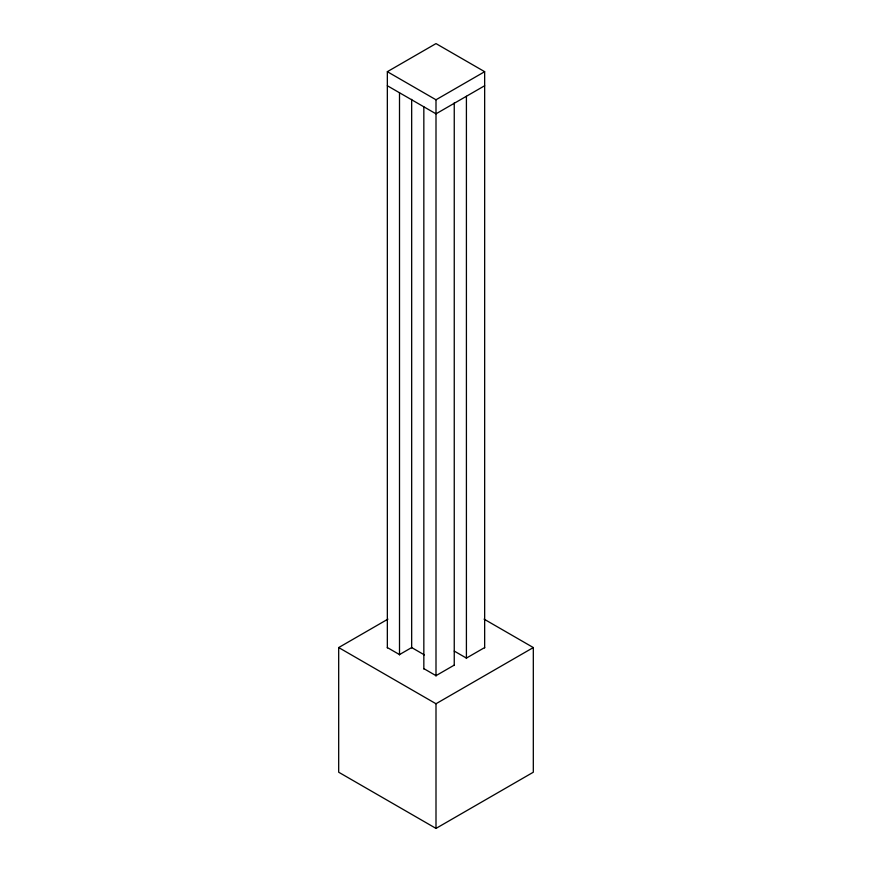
<?xml version="1.0" encoding="UTF-8"?>
<svg xmlns="http://www.w3.org/2000/svg" width="872" height="872" viewBox="0 0 872 872"><rect width="100%" height="100%" fill="white"/><g stroke="black" fill="none" stroke-linecap="round" stroke-linejoin="round"><path stroke-width="1.31" d="M387.342 647.94L387.342 71.689L436 43.6L484.658 71.689L484.658 647.94M387.342 71.689L436 99.779L484.658 71.689M484.658 85.739L436 113.829L387.342 85.739M484.069 619.131L533.315 647.558L533.315 772.221L436 828.4L338.685 772.221L338.685 647.558L387.931 619.131M454.247 665.118L436 675.658L423.836 668.628M484.658 647.558L466.411 658.098L454.247 651.079M338.685 647.558L436 703.748L533.315 647.558M424.413 654.916L411.671 647.558L399.507 654.589L387.342 647.558M466.411 96.269L466.411 658.469M454.247 102.863L454.247 665.489M436 99.779L436 676.029M436 703.748L436 828.4M423.836 106.809L423.836 668.998M411.671 99.354L411.671 647.94M399.507 92.759L399.507 654.959"/></g></svg>
